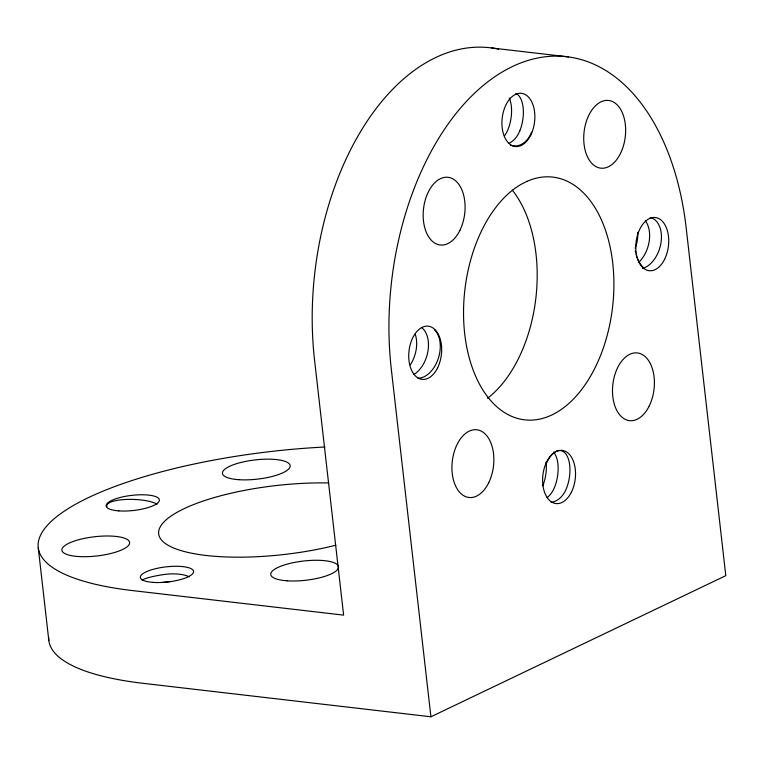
<?xml version="1.0" encoding="UTF-8"?>
<svg xmlns="http://www.w3.org/2000/svg" width="764" height="764" viewBox="0 0 764 764"><rect width="100%" height="100%" fill="white"/><g stroke="black" fill="none" stroke-linecap="round" stroke-linejoin="round"><path stroke-width="1.15" d="M430.915 716.785L725.8 575.664L686.177 227.882A243.382 148.12 -83.4 0 0 512.31 66.592A243.382 148.12 -83.4 0 0 391.292 369.002L430.915 716.785L143.183 683.331A243.382 69.123 -6.5 0 1 48.695 637.3M491.72 47.979L568.445 56.899M38.267 547.826L48.829 640.566M324.91 447.007A243.382 69.123 -6.5 0 0 59.229 514.726A243.382 69.123 -6.5 0 0 132.611 590.591L343.619 615.125L314.558 360.083A243.382 148.12 -83.4 0 1 498.596 49.173M335.864 545.2A122.173 34.705 -6.5 0 1 188.603 552.573A122.173 34.705 -6.5 0 1 180.619 510.39L185.194 508.156A122.173 34.705 -6.5 0 1 328.768 482.963M512.377 190.226A122.173 74.356 -83.4 0 1 487.547 398.283M434.41 329.752A26.463 17.152 -73.6 0 1 438.183 358.793A26.463 17.152 -73.6 0 1 418.023 378.247M414.078 374.389A26.463 17.152 -73.6 0 0 427.84 351.812A26.463 17.152 -73.6 0 0 422.607 328.386A26.463 14.736 87.7 0 0 421.766 327.661M415.31 334.441A26.463 17.152 -73.6 0 1 410.344 364.8M509.282 98.021A26.463 13.236 -79.6 0 1 508.022 129.45A26.463 18.651 -88 0 1 504.345 135.982M515.967 93.456A26.463 13.236 -79.6 0 1 519.826 130.825M519.816 130.825A26.463 18.651 -88 0 1 509.072 143.26M531.62 132.191A26.463 18.651 -88 0 1 510.476 145.179M645.332 220.767A26.463 17.152 -73.6 0 1 638.484 262.558M642.534 268.431A26.463 17.152 -73.6 0 0 660.067 247.068A26.463 17.152 -73.6 0 0 655.569 220.404A26.463 14.736 87.7 0 0 650.231 217.511M643.04 267.133A26.463 14.736 87.7 0 1 636.88 256.866M636.412 255.396A26.463 14.736 87.7 0 1 635.992 253.887M635.619 252.34A26.463 14.736 87.7 0 1 635.304 250.745M637.778 232.275A26.463 17.152 -73.6 0 1 635.18 248.243M170.334 581.49A26.463 3.877 -7.3 0 1 162.149 582.454M142.075 580.134A26.463 3.877 -7.3 0 1 164.384 574.471A26.463 11.011 -5.6 0 1 189.147 576.753M546.059 462.144A26.463 13.236 -79.6 0 1 542.803 485.828M551.054 502.282A26.463 18.651 -88 0 0 566.401 488.568A26.463 13.236 -79.6 0 0 565.398 453.434A26.463 13.236 -79.6 0 0 545.83 464.693M547.1 497.641A26.463 18.651 -88 0 0 554.597 487.193A26.463 13.236 -79.6 0 0 553.594 452.068M106.95 506.589A26.463 7.096 1.9 0 1 125.735 499.465A26.463 7.096 1.9 0 1 157.069 504.173M526.893 181.393L522.251 183.713A122.173 74.356 -83.4 0 0 482.38 389.182A122.173 74.356 -83.4 0 0 609.51 325.76A122.173 74.356 -83.4 0 0 526.893 181.393M238.798 479.687A34.074 9.674 -6.5 0 0 290.186 466.174A34.074 9.674 -6.5 0 0 239.972 462.707A34.074 9.674 -6.5 0 0 238.798 479.687M78.243 556.517A34.074 9.674 -6.5 0 0 129.632 543.013A34.074 9.674 -6.5 0 0 79.418 539.537A34.074 9.674 -6.5 0 0 78.243 556.517M287.13 580.812A34.074 9.674 -6.5 0 0 338.519 567.299A34.074 9.674 -6.5 0 0 288.305 563.822A34.074 9.674 -6.5 0 0 287.13 580.812M118.85 510.887A26.769 7.602 -6.5 0 0 159.38 500.334A26.769 7.602 -6.5 0 0 120.101 497.507A26.769 7.602 -6.5 0 0 118.85 510.887M153.029 582.388A26.769 7.602 -6.5 0 0 193.559 571.835A26.769 7.602 -6.5 0 0 154.271 569.018A26.769 7.602 -6.5 0 0 153.029 582.388M620.502 153.421A34.074 20.733 -83.4 0 0 608.698 100.476A34.074 20.733 -83.4 0 0 584.852 149.028A34.074 20.733 -83.4 0 0 620.502 153.421M459.947 230.25A34.074 20.733 -83.4 0 0 448.143 177.305A34.074 20.733 -83.4 0 0 424.297 225.867A34.074 20.733 -83.4 0 0 459.947 230.25M488.712 482.733A34.074 20.733 -83.4 0 0 476.917 429.788A34.074 20.733 -83.4 0 0 453.062 478.35A34.074 20.733 -83.4 0 0 488.712 482.733M649.266 405.894A34.074 20.733 -83.4 0 0 637.472 352.949A34.074 20.733 -83.4 0 0 613.616 401.511A34.074 20.733 -83.4 0 0 649.266 405.894M571.424 492.14A26.769 16.292 -83.4 0 0 562.342 450.407A26.769 16.292 -83.4 0 0 543.452 488.377A26.769 16.292 -83.4 0 0 571.424 492.14M664.613 259.282A26.769 16.292 -83.4 0 0 655.531 217.549A26.769 16.292 -83.4 0 0 636.641 255.52A26.769 16.292 -83.4 0 0 664.613 259.282M530.741 135.085A26.769 16.292 -83.4 0 0 521.659 93.342A26.769 16.292 -83.4 0 0 502.769 131.322A26.769 16.292 -83.4 0 0 530.741 135.085M437.552 367.942A26.769 16.292 -83.4 0 0 428.47 326.209A26.769 16.292 -83.4 0 0 409.58 364.18A26.769 16.292 -83.4 0 0 437.552 367.942"/></g></svg>
